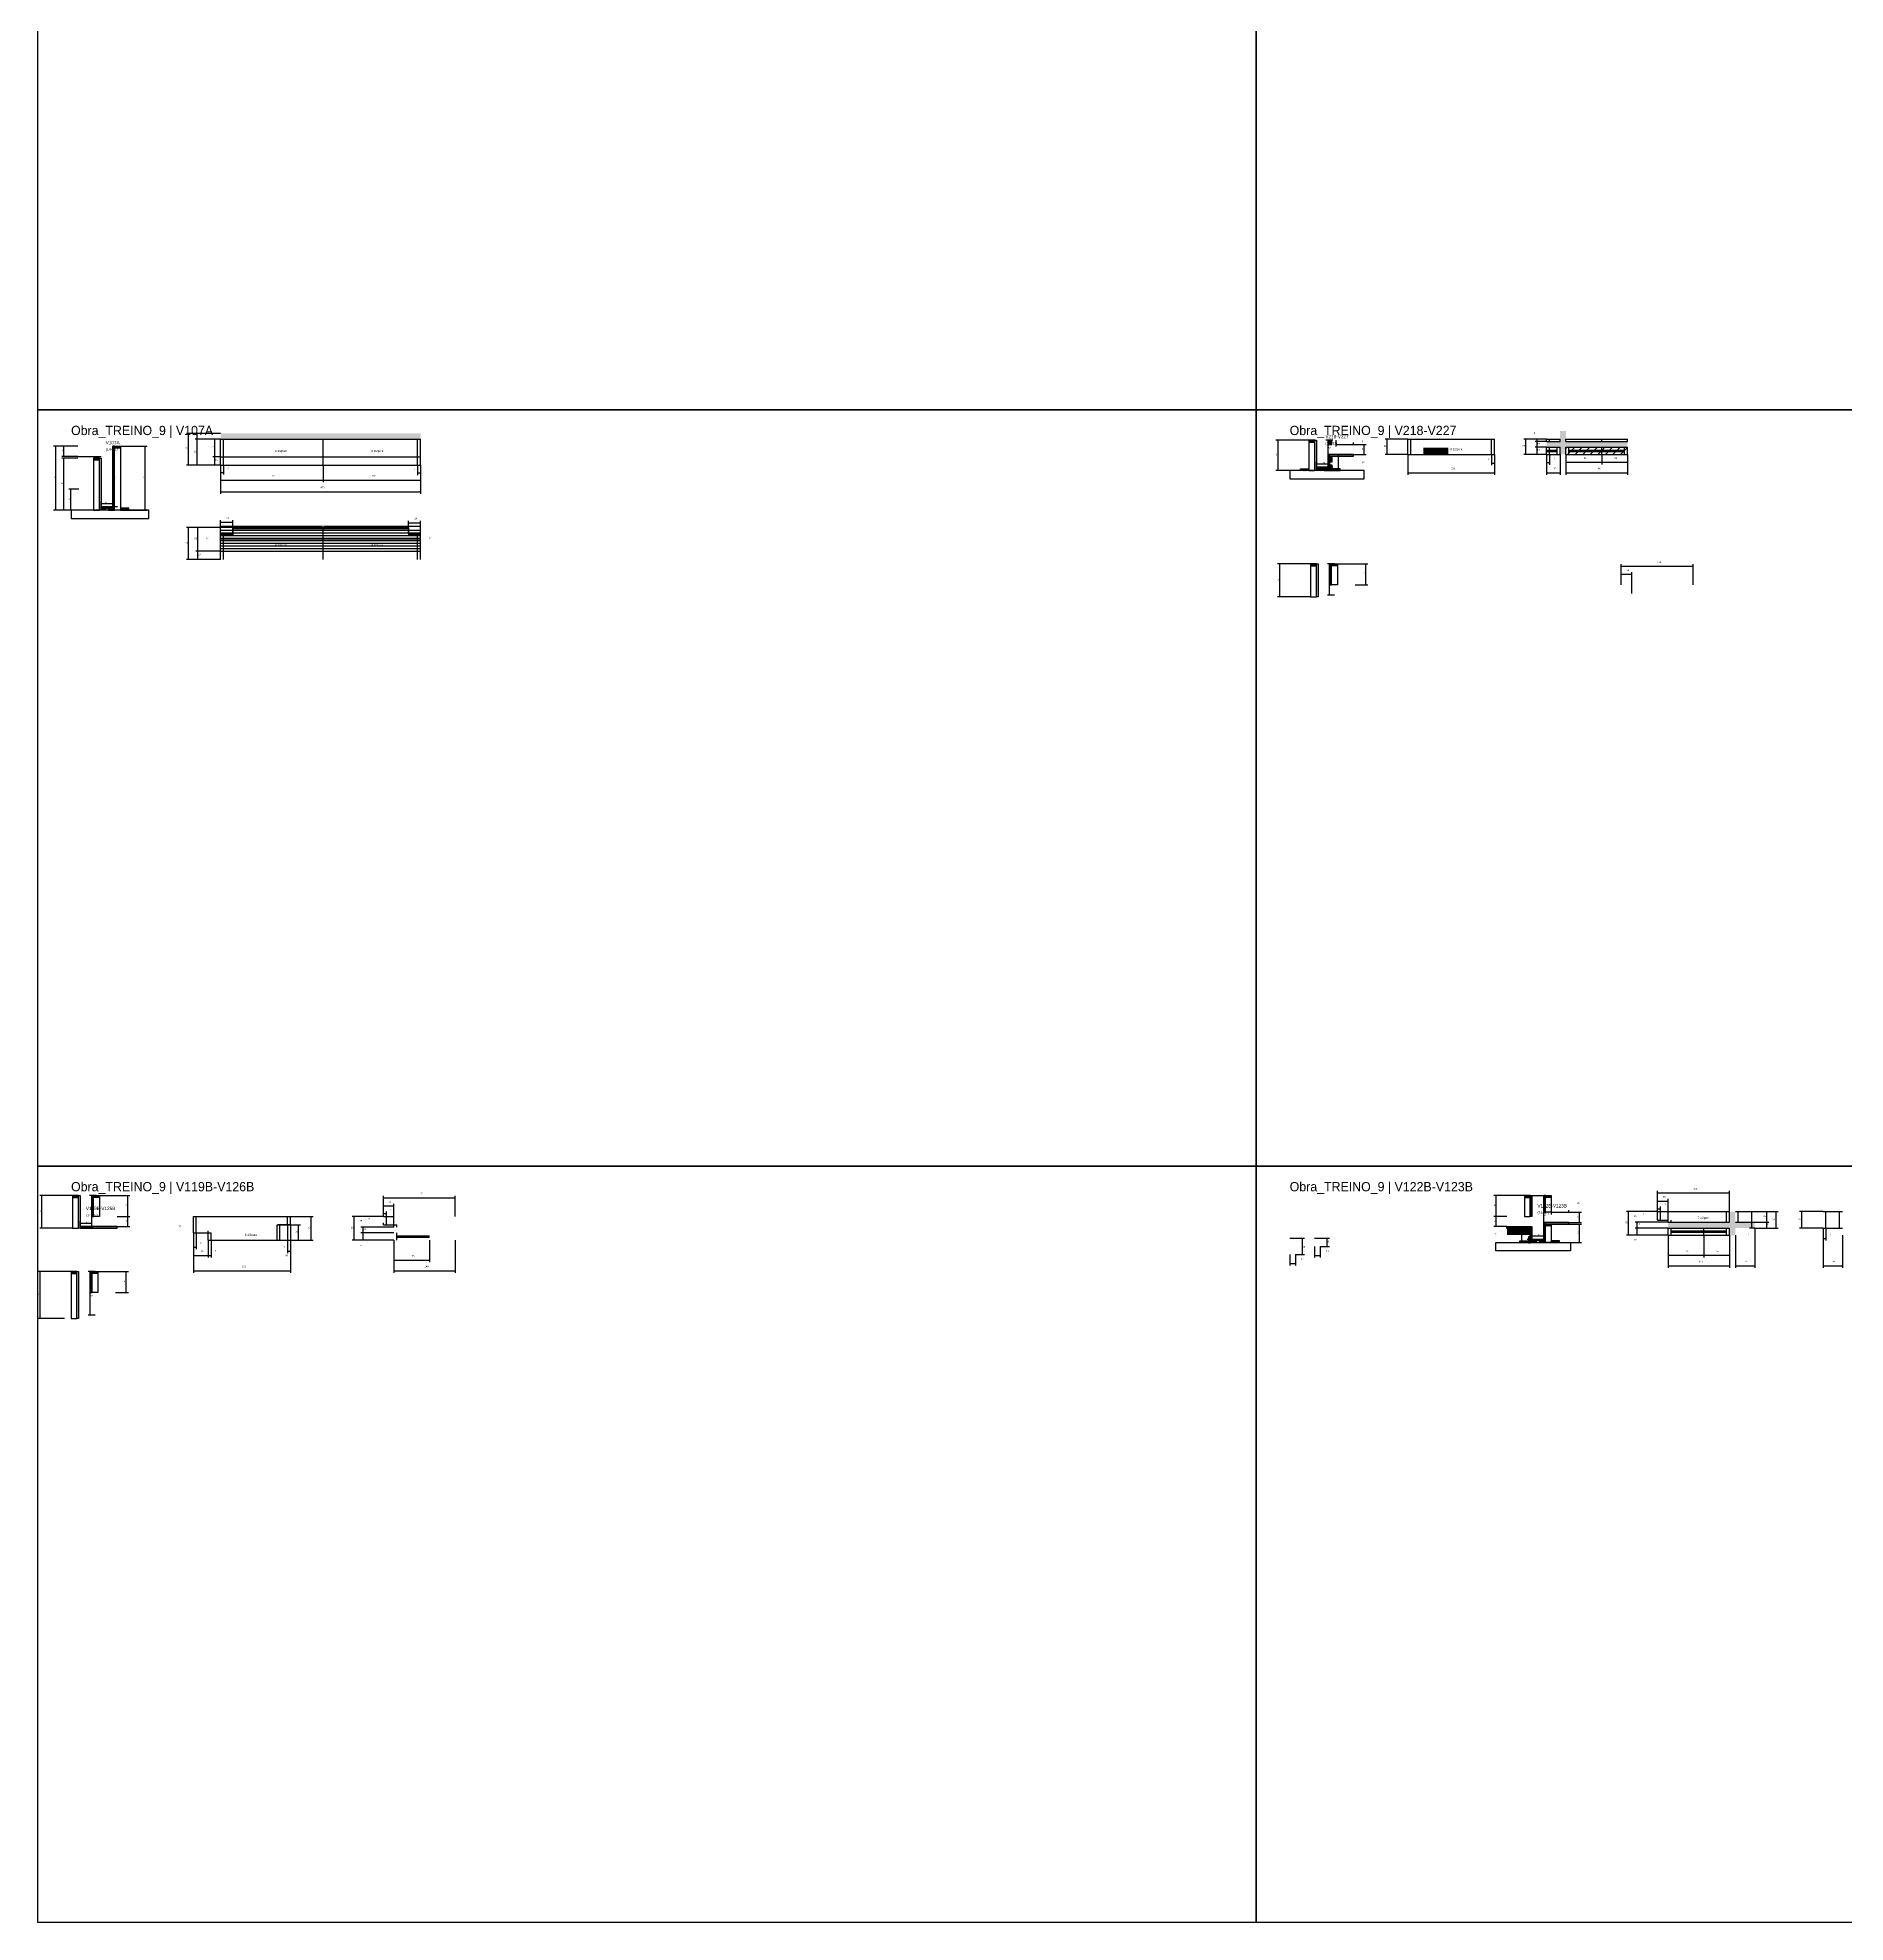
# Model space of a CAD drawing. Header units: metres. Extents: x -41 to 34800, y -36000 to 1848.
# Drawn here: x 8701 to 13002, y -36000 to -31514 of the extents above; entities that cross this region are included whole.
import ezdxf

# ---------------------------------------------------------------- set-up
doc = ezdxf.new("R2010")
doc.units = ezdxf.units.M
for name, color, linetype in [('CELL_BORDER', 8, 'Continuous'), ('COTA', 4, 'Continuous'), ('Cota Seção (2x)', 4, 'Continuous'), ('Hachura', 253, 'Continuous'), ('LABEL_ID', 3, 'Continuous'), ('Madeira', 126, 'Continuous'), ('NOMENCLATURA', 7, 'Continuous'), ('Painéis', 200, 'Continuous'), ('SARR_2.2x7', 40, 'Continuous'), ('Texto Seção', 7, 'Continuous')]:
    doc.layers.add(name, color=color, linetype=linetype)

msp = doc.modelspace()

# ---------------------------------------------------------------- hatches: boundary and pattern name
at = {"layer": 'COTA'}
h = msp.add_hatch(dxfattribs=at)
h.set_pattern_fill('AR-CONC', scale=0.03)
h.paths.add_polyline_path([(9135.7, -32456), (9135.7, -32470), (9611.7, -32470), (9611.7, -32456)])
h = msp.add_hatch(dxfattribs=at)
h.set_pattern_fill('AR-CONC', scale=0.03)
h.paths.add_polyline_path([(12483.5, -32489), (12483.5, -32475), (12337.5, -32475), (12337.5, -32470), (12337.5, -32450), (12323.5, -32450), (12323.5, -32470), (12323.5, -32475), (12291.5, -32475), (12291.5, -32489), (12323.5, -32489), (12323.5, -32506), (12337.5, -32506), (12337.5, -32489)])
h = msp.add_hatch(dxfattribs=at)
h.set_pattern_fill('AR-CONC', scale=0.03)
h.paths.add_polyline_path([(12580.6, -34333.5), (12580.6, -34347.5), (12726.6, -34347.5), (12726.6, -34364.5), (12740.6, -34364.5), (12740.6, -34347.5), (12786.6, -34347.5), (12786.6, -34333.5), (12740.6, -34333.5), (12740.6, -34308.5), (12726.6, -34308.5), (12726.6, -34333.5)])
at = {"layer": 'Hachura'}
h = msp.add_hatch(dxfattribs=at)
h.set_pattern_fill('ANSI31', scale=0.5)
h.paths.add_polyline_path([(11739.9, -32476.9), (11739.9, -32472.5), (11739.9, -32472.5), (11725.9, -32472.5), (11725.9, -32472.5), (11725.9, -32476.9), (11725.9, -32476.9), (11739.9, -32476.9)])
h = msp.add_hatch(color=8, dxfattribs=at)
h.dxf.hatch_style = 1
h.paths.add_polyline_path([(11743.9, -32472.5), (11739.9, -32472.5), (11739.9, -32472.5), (11739.9, -32544.5), (11739.9, -32544.5), (11743.9, -32544.5), (11743.9, -32544.5), (11743.9, -32472.5)])
h = msp.add_hatch(color=8, dxfattribs=at)
h.dxf.hatch_style = 1
h.paths.add_polyline_path([(11775.9, -32472.5), (11771.9, -32472.5), (11771.9, -32472.5), (11771.9, -32482.5), (11771.9, -32482.5), (11775.9, -32482.5), (11775.9, -32482.5), (11775.9, -32472.5)])
h = msp.add_hatch(dxfattribs=at)
h.set_pattern_fill('ANSI31', scale=0.5)
h.paths.add_polyline_path([(11775.9, -32482.5), (11780.3, -32482.5), (11780.3, -32482.5), (11780.3, -32472.5), (11780.3, -32472.5), (11775.9, -32472.5), (11775.9, -32472.5), (11775.9, -32482.5)])
h = msp.add_hatch(dxfattribs=at)
h.set_pattern_fill('ANSI31', scale=0.5)
h.paths.add_polyline_path([(8847.4, -32519.2), (8847.4, -32514.8), (8847.4, -32514.8), (8833.4, -32514.8), (8833.4, -32514.8), (8833.4, -32519.2), (8833.4, -32519.2), (8847.4, -32519.2)])
h = msp.add_hatch(color=8, dxfattribs=at)
h.dxf.hatch_style = 1
h.paths.add_polyline_path([(8847.4, -32514.8), (8851.4, -32514.8), (8851.4, -32514.8), (8851.4, -32638.8), (8851.4, -32638.8), (8847.4, -32638.8), (8847.4, -32638.8), (8847.4, -32514.8)])
h = msp.add_hatch(color=8, dxfattribs=at)
h.dxf.hatch_style = 1
h.paths.add_polyline_path([(8883.4, -32486.8), (8879.4, -32486.8), (8879.4, -32486.8), (8879.4, -32638.8), (8879.4, -32638.8), (8883.4, -32638.8), (8883.4, -32638.8), (8883.4, -32486.8)])
h = msp.add_hatch(dxfattribs=at)
h.set_pattern_fill('ANSI31', scale=0.5)
h.paths.add_polyline_path([(8883.4, -32491.2), (8883.4, -32486.8), (8883.4, -32486.8), (8897.4, -32486.8), (8897.4, -32486.8), (8897.4, -32491.2), (8897.4, -32491.2), (8883.4, -32491.2)])
h = msp.add_hatch(color=8, dxfattribs=at)
h.dxf.hatch_style = 1
h.paths.add_polyline_path([(11831.9, -32510.5), (11831.9, -32506.5), (11831.9, -32506.5), (11771.9, -32506.5), (11771.9, -32506.5), (11771.9, -32510.5), (11771.9, -32510.5), (11831.9, -32510.5)])
h = msp.add_hatch(color=8, dxfattribs=at)
h.dxf.hatch_style = 1
h.paths.add_polyline_path([(11775.9, -32510.5), (11771.9, -32510.5), (11771.9, -32536.5), (11771.9, -32544.5), (11775.9, -32544.5)])
h = msp.add_hatch(dxfattribs=at)
h.set_pattern_fill('ANSI31', scale=0.5)
h.paths.add_polyline_path([(11780.3, -32524.5), (11775.9, -32524.5), (11775.9, -32524.5), (11775.9, -32510.5), (11775.9, -32510.5), (11780.3, -32510.5), (11780.3, -32510.5), (11780.3, -32524.5)])
h = msp.add_hatch(dxfattribs=at)
h.set_pattern_fill('ANSI31', scale=4)
h.paths.add_polyline_path([(12422.5, -32506), (12422.5, -32489), (12337.5, -32489), (12337.5, -32506)])
h = msp.add_hatch(dxfattribs=at)
h.set_pattern_fill('ANSI31', scale=4)
h.paths.add_polyline_path([(12483.5, -32506), (12483.5, -32489), (12422.5, -32489), (12422.5, -32506)])
h = msp.add_hatch(dxfattribs=at)
h.set_pattern_fill('ANSI31', scale=0.5)
h.paths.add_polyline_path([(11705.9, -32544.5), (11705.9, -32540.1), (11705.9, -32540.1), (11725.9, -32540.1), (11725.9, -32540.1), (11725.9, -32544.5), (11725.9, -32544.5), (11705.9, -32544.5)])
h = msp.add_hatch(color=8, dxfattribs=at)
h.dxf.hatch_style = 1
h.paths.add_polyline_path([(11771.9, -32540.1), (11771.9, -32536.5), (11771.9, -32536.5), (11743.9, -32536.5), (11743.9, -32536.5), (11743.9, -32540.1), (11743.9, -32540.1), (11771.9, -32540.1)])
h = msp.add_hatch(dxfattribs=at)
h.set_pattern_fill('ANSI31', scale=0.5)
h.paths.add_polyline_path([(11743.9, -32544.5), (11743.9, -32540.1), (11743.9, -32540.1), (11753.9, -32540.1), (11753.9, -32540.1), (11753.9, -32544.5), (11753.9, -32544.5), (11743.9, -32544.5)])
h = msp.add_hatch(dxfattribs=at)
h.set_pattern_fill('ANSI31', scale=0.5)
h.paths.add_polyline_path([(11771.9, -32544.5), (11771.9, -32540.1), (11771.9, -32540.1), (11761.9, -32540.1), (11761.9, -32540.1), (11761.9, -32544.5), (11761.9, -32544.5), (11771.9, -32544.5)])
h = msp.add_hatch(dxfattribs=at)
h.set_pattern_fill('ANSI31', scale=0.5)
h.paths.add_polyline_path([(11780.3, -32544.8), (11775.9, -32544.8), (11775.9, -32544.8), (11775.9, -32530.8), (11775.9, -32530.8), (11780.3, -32530.8), (11780.3, -32530.8), (11780.3, -32544.8)])
h = msp.add_hatch(dxfattribs=at)
h.set_pattern_fill('ANSI31', scale=0.5)
h.paths.add_polyline_path([(11800.3, -32544.5), (11800.3, -32540.1), (11800.3, -32540.1), (11780.3, -32540.1), (11780.3, -32540.1), (11780.3, -32544.5), (11780.3, -32544.5), (11800.3, -32544.5)])
h = msp.add_hatch(color=8, dxfattribs=at)
h.dxf.hatch_style = 1
h.paths.add_polyline_path([(8879.4, -32634.4), (8879.4, -32630.8), (8879.4, -32630.8), (8851.4, -32630.8), (8851.4, -32630.8), (8851.4, -32634.4), (8851.4, -32634.4), (8879.4, -32634.4)])
h = msp.add_hatch(dxfattribs=at)
h.set_pattern_fill('ANSI31', scale=0.5)
h.paths.add_polyline_path([(8851.4, -32638.8), (8851.4, -32634.4), (8851.4, -32634.4), (8861.4, -32634.4), (8861.4, -32634.4), (8861.4, -32638.8), (8861.4, -32638.8), (8851.4, -32638.8)])
h = msp.add_hatch(dxfattribs=at)
h.set_pattern_fill('ANSI31', scale=0.5)
h.paths.add_polyline_path([(8879.4, -32638.8), (8879.4, -32634.4), (8879.4, -32634.4), (8869.4, -32634.4), (8869.4, -32634.4), (8869.4, -32638.8), (8869.4, -32638.8), (8879.4, -32638.8)])
h = msp.add_hatch(dxfattribs=at)
h.set_pattern_fill('ANSI31', scale=0.5)
h.paths.add_polyline_path([(8917.4, -32638.8), (8917.4, -32634.4), (8917.4, -32634.4), (8897.4, -32634.4), (8897.4, -32634.4), (8897.4, -32638.8), (8897.4, -32638.8), (8917.4, -32638.8)])
h = msp.add_hatch(dxfattribs=at)
h.set_pattern_fill('ANSI31', scale=0.5)
h.paths.add_polyline_path([(11743.6, -32771.1), (11743.6, -32766.7), (11743.6, -32766.7), (11729.6, -32766.7), (11729.6, -32766.7), (11729.6, -32771.1), (11729.6, -32771.1), (11743.6, -32771.1)])
h = msp.add_hatch(color=8, dxfattribs=at)
h.dxf.hatch_style = 1
h.paths.add_polyline_path([(11747.6, -32766.7), (11743.6, -32766.7), (11743.6, -32766.7), (11743.6, -32844.7), (11743.6, -32844.7), (11747.6, -32844.7), (11747.6, -32844.7), (11747.6, -32766.7)])
h = msp.add_hatch(color=8, dxfattribs=at)
h.dxf.hatch_style = 1
h.paths.add_polyline_path([(11779.6, -32766.7), (11775.6, -32766.7), (11775.6, -32816.7), (11779.6, -32816.7)])
h = msp.add_hatch(dxfattribs=at)
h.set_pattern_fill('ANSI31', scale=0.5)
h.paths.add_polyline_path([(11779.6, -32771.1), (11779.6, -32766.7), (11779.6, -32766.7), (11793.6, -32766.7), (11793.6, -32766.7), (11793.6, -32771.1), (11793.6, -32771.1), (11779.6, -32771.1)])
h = msp.add_hatch(dxfattribs=at)
h.set_pattern_fill('ANSI31', scale=0.5)
h.paths.add_polyline_path([(8797.7, -34274.4), (8797.7, -34270), (8797.7, -34270), (8783.7, -34270), (8783.7, -34270), (8783.7, -34274.4), (8783.7, -34274.4), (8797.7, -34274.4)])
h = msp.add_hatch(color=8, dxfattribs=at)
h.dxf.hatch_style = 1
h.paths.add_polyline_path([(8801.7, -34270), (8797.7, -34270), (8797.7, -34270), (8797.7, -34348), (8797.7, -34348), (8801.7, -34348), (8801.7, -34348), (8801.7, -34270)])
h = msp.add_hatch(color=8, dxfattribs=at)
h.dxf.hatch_style = 1
h.paths.add_polyline_path([(8833.7, -34270), (8829.7, -34270), (8829.7, -34320), (8833.7, -34320)])
h = msp.add_hatch(dxfattribs=at)
h.set_pattern_fill('ANSI31', scale=0.5)
h.paths.add_polyline_path([(8833.7, -34274.4), (8833.7, -34270), (8833.7, -34270), (8847.7, -34270), (8847.7, -34270), (8847.7, -34274.4), (8847.7, -34274.4), (8833.7, -34274.4)])
h = msp.add_hatch(dxfattribs=at)
h.set_pattern_fill('ANSI31', scale=0.5)
h.paths.add_polyline_path([(12252.4, -34274.4), (12252.4, -34270), (12252.4, -34270), (12238.4, -34270), (12238.4, -34270), (12238.4, -34274.4), (12238.4, -34274.4), (12252.4, -34274.4)])
h = msp.add_hatch(color=8, dxfattribs=at)
h.dxf.hatch_style = 1
h.paths.add_polyline_path([(12252.4, -34270), (12256.4, -34270), (12256.4, -34320), (12252.4, -34320)])
h = msp.add_hatch(color=8, dxfattribs=at)
h.dxf.hatch_style = 1
h.paths.add_polyline_path([(12288.4, -34270), (12284.4, -34270), (12284.4, -34270), (12284.4, -34310), (12284.4, -34310), (12288.4, -34310), (12288.4, -34310), (12288.4, -34270)])
h = msp.add_hatch(dxfattribs=at)
h.set_pattern_fill('ANSI31', scale=0.5)
h.paths.add_polyline_path([(12288.4, -34274.4), (12288.4, -34270), (12288.4, -34270), (12302.4, -34270), (12302.4, -34270), (12302.4, -34274.4), (12302.4, -34274.4), (12288.4, -34274.4)])
h = msp.add_hatch(color=8, dxfattribs=at)
h.dxf.hatch_style = 1
h.paths.add_polyline_path([(8829.7, -34348), (8829.7, -34344), (8829.7, -34344), (8801.7, -34344), (8801.7, -34344), (8801.7, -34348), (8801.7, -34348), (8829.7, -34348)])
h = msp.add_hatch(color=8, dxfattribs=at)
h.dxf.hatch_style = 1
h.paths.add_polyline_path([(8889.7, -34348), (8889.7, -34344), (8889.7, -34344), (8829.7, -34344), (8829.7, -34344), (8829.7, -34348), (8829.7, -34348), (8889.7, -34348)])
h = msp.add_hatch(color=8, dxfattribs=at)
h.dxf.hatch_style = 1
h.paths.add_polyline_path([(12196.4, -34348), (12196.4, -34344), (12196.4, -34344), (12256.4, -34344), (12256.4, -34344), (12256.4, -34348), (12256.4, -34348), (12196.4, -34348)])
h = msp.add_hatch(dxfattribs=at)
h.set_pattern_fill('ANSI31', scale=0.5)
h.paths.add_polyline_path([(12248, -34362), (12252.4, -34362), (12252.4, -34362), (12252.4, -34348), (12252.4, -34348), (12248, -34348), (12248, -34348), (12248, -34362)])
h = msp.add_hatch(color=8, dxfattribs=at)
h.dxf.hatch_style = 1
h.paths.add_polyline_path([(12252.4, -34348), (12256.4, -34348), (12256.4, -34374), (12256.4, -34382), (12252.4, -34382)])
h = msp.add_hatch(color=8, dxfattribs=at)
h.dxf.hatch_style = 1
h.paths.add_polyline_path([(12344.4, -34338), (12344.4, -34334), (12344.4, -34334), (12284.4, -34334), (12284.4, -34334), (12284.4, -34338), (12284.4, -34338), (12344.4, -34338)])
h = msp.add_hatch(color=8, dxfattribs=at)
h.dxf.hatch_style = 1
h.paths.add_polyline_path([(12288.4, -34338), (12284.4, -34338), (12284.4, -34338), (12284.4, -34374), (12284.4, -34374), (12284.4, -34382), (12284.4, -34382), (12288.4, -34382), (12288.4, -34382), (12288.4, -34338)])
h = msp.add_hatch(dxfattribs=at)
h.set_pattern_fill('ANSI31', scale=0.5)
h.paths.add_polyline_path([(12288.4, -34342.4), (12288.4, -34338), (12288.4, -34338), (12302.4, -34338), (12302.4, -34338), (12302.4, -34342.4), (12302.4, -34342.4), (12288.4, -34342.4)])
h = msp.add_hatch(dxfattribs=at)
h.set_pattern_fill('ANSI31', scale=0.5)
h.paths.add_polyline_path([(12228, -34382), (12228, -34377.6), (12228, -34377.6), (12248, -34377.6), (12248, -34377.6), (12248, -34382), (12248, -34382), (12228, -34382)])
h = msp.add_hatch(dxfattribs=at)
h.set_pattern_fill('ANSI31', scale=0.5)
h.paths.add_polyline_path([(12248, -34382.3), (12252.4, -34382.3), (12252.4, -34382.3), (12252.4, -34368.3), (12252.4, -34368.3), (12248, -34368.3), (12248, -34368.3), (12248, -34382.3)])
h = msp.add_hatch(color=8, dxfattribs=at)
h.dxf.hatch_style = 1
h.paths.add_polyline_path([(12256.4, -34377.6), (12256.4, -34374), (12256.4, -34374), (12284.4, -34374), (12284.4, -34374), (12284.4, -34377.6), (12284.4, -34377.6), (12256.4, -34377.6)])
h = msp.add_hatch(dxfattribs=at)
h.set_pattern_fill('ANSI31', scale=0.5)
h.paths.add_polyline_path([(12256.4, -34382), (12256.4, -34377.6), (12256.4, -34377.6), (12266.4, -34377.6), (12266.4, -34377.6), (12266.4, -34382), (12266.4, -34382), (12256.4, -34382)])
h = msp.add_hatch(dxfattribs=at)
h.set_pattern_fill('ANSI31', scale=0.5)
h.paths.add_polyline_path([(12284.4, -34382), (12284.4, -34377.6), (12284.4, -34377.6), (12274.4, -34377.6), (12274.4, -34377.6), (12274.4, -34382), (12274.4, -34382), (12284.4, -34382)])
h = msp.add_hatch(dxfattribs=at)
h.set_pattern_fill('ANSI31', scale=0.5)
h.paths.add_polyline_path([(12322.4, -34382), (12322.4, -34377.6), (12322.4, -34377.6), (12302.4, -34377.6), (12302.4, -34377.6), (12302.4, -34382), (12302.4, -34382), (12322.4, -34382)])
h = msp.add_hatch(dxfattribs=at)
h.set_pattern_fill('ANSI31', scale=0.5)
h.paths.add_polyline_path([(8794, -34455.3), (8794, -34450.9), (8794, -34450.9), (8780, -34450.9), (8780, -34450.9), (8780, -34455.3), (8780, -34455.3), (8794, -34455.3)])
h = msp.add_hatch(color=8, dxfattribs=at)
h.dxf.hatch_style = 1
h.paths.add_polyline_path([(8798, -34450.9), (8794, -34450.9), (8794, -34450.9), (8794, -34562.9), (8794, -34562.9), (8798, -34562.9), (8798, -34562.9), (8798, -34450.9)])
h = msp.add_hatch(color=8, dxfattribs=at)
h.dxf.hatch_style = 1
h.paths.add_polyline_path([(8830, -34450.9), (8826, -34450.9), (8826, -34500.9), (8830, -34500.9)])
h = msp.add_hatch(dxfattribs=at)
h.set_pattern_fill('ANSI31', scale=0.5)
h.paths.add_polyline_path([(8830, -34455.3), (8830, -34450.9), (8830, -34450.9), (8844, -34450.9), (8844, -34450.9), (8844, -34455.3), (8844, -34455.3), (8830, -34455.3)])

# ---------------------------------------------------------------- linework, layer by layer
at = {"layer": 'CELL_BORDER'}
for points in [[(8700, -32400), (11600, -32400), (11600, -30600), (8700, -30600)], [(11600, -32400), (14500, -32400), (14500, -30600), (11600, -30600)], [(8700, -34200), (11600, -34200), (11600, -32400), (8700, -32400)], [(11600, -34200), (14500, -34200), (14500, -32400), (11600, -32400)], [(8700, -36000), (11600, -36000), (11600, -34200), (8700, -34200)], [(11600, -36000), (14500, -36000), (14500, -34200), (11600, -34200)]]:
    msp.add_lwpolyline(points, close=True, dxfattribs=at)
at = {"layer": 'COTA'}
for p, q in [((9135.7, -32456), (9054.4, -32456)), ((9059.4, -32532), (9059.4, -32456)), ((9135.7, -32456), (9075, -32456)), ((9135.7, -32470), (9075, -32470)), ((9135.7, -32470), (9075, -32470)), ((9080, -32470), (9080, -32456)), ((9080, -32532), (9080, -32470)), ((9135.7, -32470), (9117.2, -32470)), ((9122.2, -32512), (9122.2, -32470)), ((11725.9, -32472.5), (11647.4, -32472.5)), ((11652.4, -32544.5), (11652.4, -32472.5)), ((11789.9, -32472.5), (11789.9, -32487.5)), ((11961.3, -32470), (11907.1, -32470)), ((11912.1, -32506), (11912.1, -32470)), ((12291.5, -32470), (12237.3, -32470)), ((12242.3, -32506), (12242.3, -32470)), ((12291.5, -32470), (12264.1, -32470)), ((12291.5, -32475), (12264.1, -32475)), ((12291.5, -32475), (12264.1, -32475)), ((12269.1, -32475), (12269.1, -32470)), ((12269.1, -32489), (12269.1, -32475)), ((8795.8, -32486.8), (8738.5, -32486.8)), ((8743.5, -32638.8), (8743.5, -32486.8)), ((8795.8, -32486.8), (8757.8, -32486.8)), ((8795.8, -32510.8), (8757.8, -32510.8)), ((8795.8, -32514.8), (8757.8, -32514.8)), ((8762.8, -32510.8), (8762.8, -32486.8)), ((8762.8, -32638.8), (8762.8, -32514.8)), ((8897.4, -32486.8), (8961.3, -32486.8)), ((8956.3, -32638.8), (8956.3, -32486.8)), ((9135.7, -32512), (9117.2, -32512)), ((9135.7, -32512), (9117.2, -32512)), ((9122.2, -32532), (9122.2, -32512)), ((11789.9, -32482.5), (11831.9, -32482.5)), ((11795.9, -32544.5), (11795.9, -32505.5)), ((11795.9, -32510.5), (11831.9, -32510.5)), ((11831.9, -32482.5), (11831.9, -32477.5)), ((11831.9, -32482.5), (11862.3, -32482.5)), ((11831.9, -32510.5), (11831.9, -32505.5)), ((11831.9, -32506.5), (11862.3, -32506.5)), ((11857.3, -32506.5), (11857.3, -32482.5)), ((11961.3, -32506), (11907.1, -32506)), ((11961.3, -32506), (11961.3, -32554.6)), ((12160.3, -32506), (12160.3, -32532)), ((12167.3, -32506), (12167.3, -32554.6)), ((12167.3, -32506), (12167.3, -32532)), ((12291.5, -32506), (12237.3, -32506)), ((12291.5, -32489), (12264.1, -32489)), ((12291.5, -32489), (12264.1, -32489)), ((12291.5, -32506), (12264.1, -32506)), ((12269.1, -32506), (12269.1, -32489)), ((12291.5, -32506), (12291.5, -32554.9)), ((12291.5, -32506), (12291.5, -32530.5)), ((12298.5, -32506), (12298.5, -32530.5)), ((12323.5, -32506), (12323.5, -32554.9)), ((12337.5, -32506), (12337.5, -32554.9)), ((12337.5, -32506), (12337.5, -32529.7)), ((12422.5, -32506), (12422.5, -32529.7)), ((12422.5, -32506), (12422.5, -32529.7)), ((12483.5, -32506), (12483.5, -32554.9)), ((12483.5, -32506), (12483.5, -32529.7)), ((9135.7, -32532), (9054.4, -32532)), ((9135.7, -32532), (9075, -32532)), ((9135.7, -32532), (9117.2, -32532)), ((9135.7, -32532), (9135.7, -32572.2)), ((9135.7, -32532), (9135.7, -32599.9)), ((9135.7, -32532), (9135.7, -32554.2)), ((9135.7, -32549.2), (9142.7, -32549.2)), ((9142.7, -32532), (9142.7, -32554.2)), ((9379.7, -32532), (9379.7, -32572.2)), ((9379.7, -32532), (9379.7, -32572.2)), ((9604.7, -32532), (9604.7, -32555.1)), ((9604.7, -32550.1), (9611.7, -32550.1)), ((9611.7, -32532), (9611.7, -32599.9)), ((9611.7, -32532), (9611.7, -32572.2)), ((9611.7, -32532), (9611.7, -32555.1)), ((11710.3, -32544.5), (11647.4, -32544.5)), ((11961.3, -32549.6), (12167.3, -32549.6)), ((12160.3, -32527), (12167.3, -32527)), ((12291.5, -32525.5), (12298.5, -32525.5)), ((12291.5, -32549.9), (12323.5, -32549.9)), ((12337.5, -32524.7), (12422.5, -32524.7)), ((12337.5, -32549.9), (12483.5, -32549.9)), ((12422.5, -32524.7), (12483.5, -32524.7)), ((8798.1, -32588.8), (8774.6, -32588.8)), ((8779.6, -32638.8), (8779.6, -32588.8)), ((9135.7, -32567.2), (9379.7, -32567.2)), ((9135.7, -32594.9), (9611.7, -32594.9)), ((9379.7, -32567.2), (9611.7, -32567.2)), ((8817.8, -32638.8), (8738.5, -32638.8)), ((8817.8, -32638.8), (8757.8, -32638.8)), ((8798.1, -32638.8), (8774.6, -32638.8)), ((8913, -32638.8), (8961.3, -32638.8)), ((9164.7, -32680.2), (9054.4, -32680.2)), ((9059.4, -32756.2), (9059.4, -32680.2)), ((9164.7, -32680.2), (9076.8, -32680.2)), ((9081.8, -32736.2), (9081.8, -32680.2)), ((9135.7, -32694.2), (9135.7, -32662.5)), ((9135.7, -32667.5), (9164.7, -32667.5)), ((9135.7, -32694.2), (9135.7, -32689.2)), ((9135.7, -32694.2), (9164.7, -32694.2)), ((9164.7, -32680.2), (9164.7, -32662.5)), ((9164.7, -32680.2), (9164.7, -32699.2)), ((9582.7, -32680.2), (9582.7, -32664)), ((9582.7, -32669), (9611.7, -32669)), ((9582.7, -32680.2), (9582.7, -32699.2)), ((9582.7, -32694.2), (9611.7, -32694.2)), ((9611.7, -32694.2), (9611.7, -32664)), ((9611.7, -32694.2), (9611.7, -32689.2)), ((9135.7, -32736.2), (9076.8, -32736.2)), ((9135.7, -32736.2), (9076.8, -32736.2)), ((9081.8, -32756.2), (9081.8, -32736.2)), ((9135.7, -32756.2), (9054.4, -32756.2)), ((9135.7, -32756.2), (9076.8, -32756.2)), ((11729.6, -32766.7), (11651.2, -32766.7)), ((11656.2, -32844.7), (11656.2, -32766.7)), ((11793.6, -32766.7), (11866, -32766.7)), ((11861, -32816.7), (11861, -32766.7)), ((12469.2, -32816.8), (12469.2, -32767.2)), ((12469.2, -32772.2), (12640.2, -32772.2)), ((12469.2, -32816.8), (12469.2, -32786.5)), ((12494.2, -32836.8), (12494.2, -32786.5)), ((12640.2, -32816.8), (12640.2, -32767.2)), ((11835.6, -32816.7), (11866, -32816.7)), ((12469.2, -32791.5), (12494.2, -32791.5)), ((11729.6, -32844.7), (11651.2, -32844.7)), ((8783.7, -34270), (8705.3, -34270)), ((8710.3, -34348), (8710.3, -34270)), ((8847.7, -34270), (8920.1, -34270)), ((8915.1, -34320), (8915.1, -34270)), ((9523.3, -34320.1), (9523.3, -34270.5)), ((9694.3, -34320.1), (9694.3, -34270.5)), ((12238.4, -34270), (12166, -34270)), ((12171, -34320), (12171, -34270)), ((12302.4, -34270), (12302.4, -34315)), ((12555.6, -34308.5), (12555.6, -34259)), ((12555.6, -34264), (12726.6, -34264)), ((12726.6, -34308.5), (12726.6, -34259)), ((9523.3, -34275.5), (9694.3, -34275.5)), ((9523.3, -34320.1), (9523.3, -34289.8)), ((9523.3, -34294.8), (9548.3, -34294.8)), ((9523.3, -34320.1), (9523.3, -34308.1)), ((9523.3, -34313.1), (9530.3, -34313.1)), ((9523.3, -34320.1), (9523.3, -34315.1)), ((9530.3, -34320.1), (9530.3, -34308.1)), ((9548.3, -34340.1), (9548.3, -34289.8)), ((9548.3, -34345.1), (9548.3, -34315.1)), ((12302.4, -34310), (12344.4, -34310)), ((12344.4, -34310), (12344.4, -34305)), ((12344.4, -34310), (12374.8, -34310)), ((12369.8, -34334), (12369.8, -34310)), ((12555.6, -34308.5), (12481.2, -34308.5)), ((12486.2, -34364.5), (12486.2, -34308.5)), ((12555.6, -34308.5), (12555.6, -34278.3)), ((12555.6, -34283.3), (12580.6, -34283.3)), ((12555.6, -34308.5), (12555.6, -34296.5)), ((12555.6, -34301.5), (12562.6, -34301.5)), ((12555.6, -34308.5), (12555.6, -34303.5)), ((12555.6, -34308.5), (12580.6, -34308.5)), ((12562.6, -34308.5), (12562.6, -34296.5)), ((12580.6, -34328.5), (12580.6, -34278.3)), ((12580.6, -34333.5), (12580.6, -34303.5)), ((12786.6, -34308.5), (12820.4, -34308.5)), ((12786.6, -34308.5), (12842.4, -34308.5)), ((12815.4, -34333.5), (12815.4, -34308.5)), ((12837.4, -34347.5), (12837.4, -34308.5)), ((12949.2, -34308.5), (12893.5, -34308.5)), ((12898.5, -34347.5), (12898.5, -34308.5)), ((8783.7, -34348), (8705.3, -34348)), ((8889.7, -34320), (8920.1, -34320)), ((8889.7, -34320), (8920.1, -34320)), ((8889.7, -34344), (8920.1, -34344)), ((8915.1, -34344), (8915.1, -34320)), ((9071.1, -34359.1), (9071.1, -34354.1)), ((9071.1, -34359.1), (9071.1, -34454)), ((9071.1, -34359.1), (9106.1, -34359.1)), ((9071.1, -34359.1), (9071.1, -34398.1)), ((9071.1, -34359.1), (9071.1, -34417.8)), ((9078.1, -34359.1), (9078.1, -34398.1)), ((9106.1, -34376.1), (9106.1, -34354.1)), ((9302.1, -34340.1), (9272.1, -34340.1)), ((9277.1, -34376.1), (9277.1, -34340.1)), ((9295.1, -34340.1), (9295.1, -34407.4)), ((9302.1, -34320.1), (9356.3, -34320.1)), ((9302.1, -34340.1), (9302.1, -34454)), ((9302.1, -34340.1), (9302.1, -34407.4)), ((9302.1, -34340.1), (9326.1, -34340.1)), ((9321.1, -34376.1), (9321.1, -34340.1)), ((9351.3, -34376.1), (9351.3, -34320.1)), ((9523.3, -34320.1), (9448.8, -34320.1)), ((9453.8, -34376.1), (9453.8, -34320.1)), ((9548.3, -34345.1), (9469.8, -34345.1)), ((9548.3, -34359.1), (9469.8, -34359.1)), ((9548.3, -34359.1), (9469.8, -34359.1)), ((9474.8, -34359.1), (9474.8, -34345.1)), ((9474.8, -34376.1), (9474.8, -34359.1)), ((9523.3, -34320.1), (9548.3, -34320.1)), ((9523.3, -34340.1), (9523.3, -34335.1)), ((9523.3, -34340.1), (9548.3, -34340.1)), ((9548.3, -34345.1), (9548.3, -34335.1)), ((12196.4, -34320), (12166, -34320)), ((12196.4, -34320), (12166, -34320)), ((12196.4, -34344), (12166, -34344)), ((12171, -34344), (12171, -34320)), ((12196.4, -34348), (12196.4, -34343)), ((12196.4, -34348), (12232.4, -34348)), ((12232.4, -34382), (12232.4, -34343)), ((12344.4, -34334), (12374.8, -34334)), ((12344.4, -34338), (12374.8, -34338)), ((12369.8, -34382), (12369.8, -34338)), ((12580.6, -34333.5), (12502.1, -34333.5)), ((12580.6, -34347.5), (12502.1, -34347.5)), ((12580.6, -34347.5), (12502.1, -34347.5)), ((12507.1, -34347.5), (12507.1, -34333.5)), ((12507.1, -34364.5), (12507.1, -34347.5)), ((12555.6, -34328.5), (12555.6, -34323.5)), ((12555.6, -34328.5), (12580.6, -34328.5)), ((12580.6, -34333.5), (12580.6, -34323.5)), ((12786.6, -34347.5), (12774.6, -34347.5)), ((12779.6, -34347.5), (12779.6, -34333.5)), ((12779.6, -34333.5), (12784.6, -34333.5)), ((12786.6, -34333.5), (12820.4, -34333.5)), ((12786.6, -34333.5), (12820.4, -34333.5)), ((12786.6, -34347.5), (12820.4, -34347.5)), ((12786.6, -34347.5), (12842.4, -34347.5)), ((12786.6, -34347.5), (12786.6, -34442.5)), ((12815.4, -34347.5), (12815.4, -34333.5)), ((12949.2, -34347.5), (12893.5, -34347.5)), ((12949.2, -34347.5), (12949.2, -34442.5)), ((12949.2, -34347.5), (12949.2, -34377.5)), ((12956.2, -34347.5), (12956.2, -34377.5)), ((9071.1, -34393.1), (9078.1, -34393.1)), ((9106.1, -34376.1), (9106.1, -34417.8)), ((9106.1, -34376.1), (9106.1, -34417.8)), ((9113.1, -34376.1), (9113.1, -34417.8)), ((9277.1, -34376.1), (9356.3, -34376.1)), ((9277.1, -34376.1), (9326.1, -34376.1)), ((9277.1, -34376.1), (9282.1, -34376.1)), ((9295.1, -34402.4), (9302.1, -34402.4)), ((9548.3, -34376.1), (9448.8, -34376.1)), ((9548.3, -34376.1), (9469.8, -34376.1)), ((9548.3, -34376.1), (9548.3, -34428.9)), ((9548.3, -34376.1), (9548.3, -34454)), ((9633.3, -34376.1), (9633.3, -34428.9)), ((9694.3, -34376.1), (9694.3, -34454)), ((11694, -34371.5), (11715.6, -34371.5)), ((11710.6, -34410.5), (11710.6, -34371.5)), ((11738.9, -34391.5), (11738.9, -34417.8)), ((11752.9, -34371.5), (11774.4, -34371.5)), ((11752.9, -34391.5), (11774.4, -34391.5)), ((11752.9, -34391.5), (11752.9, -34417.8)), ((11769.4, -34391.5), (11769.4, -34371.5)), ((12311.9, -34382), (12374.8, -34382)), ((12580.6, -34364.5), (12481.2, -34364.5)), ((12580.6, -34364.5), (12502.1, -34364.5)), ((12580.6, -34364.5), (12580.6, -34417.3)), ((12580.6, -34364.5), (12580.6, -34442.5)), ((12665.6, -34364.5), (12665.6, -34417.3)), ((12665.6, -34364.5), (12665.6, -34417.3)), ((12726.6, -34364.5), (12726.6, -34417.3)), ((12726.6, -34364.5), (12726.6, -34442.5)), ((12740.6, -34364.5), (12740.6, -34442.5)), ((12949.2, -34372.5), (12956.2, -34372.5)), ((12995.2, -34364.5), (12995.2, -34442.5)), ((8780, -34450.9), (8701.5, -34450.9)), ((8706.5, -34562.9), (8706.5, -34450.9)), ((8844, -34450.9), (8916.4, -34450.9)), ((8911.4, -34500.9), (8911.4, -34450.9)), ((9071.1, -34412.8), (9106.1, -34412.8)), ((9071.1, -34449), (9302.1, -34449)), ((9106.1, -34412.8), (9113.1, -34412.8)), ((9548.3, -34423.9), (9633.3, -34423.9)), ((9548.3, -34449), (9694.3, -34449)), ((11680, -34410.5), (11680, -34436.8)), ((11680, -34431.8), (11694, -34431.8)), ((11694, -34410.5), (11715.6, -34410.5)), ((11694, -34410.5), (11694, -34436.8)), ((11738.9, -34412.8), (11752.9, -34412.8)), ((12580.6, -34412.3), (12665.6, -34412.3)), ((12580.6, -34437.5), (12726.6, -34437.5)), ((12665.6, -34412.3), (12726.6, -34412.3)), ((12740.6, -34437.5), (12786.6, -34437.5)), ((12949.2, -34437.5), (12995.2, -34437.5)), ((8886, -34500.9), (8916.4, -34500.9)), ((8764.4, -34562.9), (8701.5, -34562.9))]:
    msp.add_line(p, q, dxfattribs=at)
at = {"layer": 'Cota Seção (2x)'}
for p, q in [((11782.9, -32472.5), (11766.4, -32472.5)), ((11771.4, -32536.5), (11771.4, -32472.5)), ((8879.4, -32630.8), (8879.4, -32486.8)), ((8879.4, -32486.8), (8884.4, -32486.8)), ((11743.9, -32544.5), (11743.9, -32523.5)), ((11743.9, -32528.5), (11771.9, -32528.5)), ((11782.9, -32536.5), (11766.4, -32536.5)), ((11771.9, -32544.5), (11771.9, -32523.5)), ((8851.4, -32638.8), (8851.4, -32617.8)), ((8851.4, -32622.8), (8879.4, -32622.8)), ((8890.4, -32630.8), (8874.4, -32630.8)), ((8879.4, -32638.8), (8879.4, -32617.8)), ((11786.6, -32766.7), (11770.1, -32766.7)), ((11775.1, -32840.7), (11775.1, -32766.7)), ((11786.6, -32840.7), (11770.1, -32840.7)), ((8840.7, -34270), (8824.2, -34270)), ((8829.2, -34344), (8829.2, -34270)), ((12245.4, -34270), (12289.4, -34270)), ((12284.4, -34374), (12284.4, -34270)), ((8801.7, -34344), (8801.7, -34331)), ((8801.7, -34336), (8829.7, -34336)), ((8840.7, -34344), (8824.2, -34344)), ((8829.7, -34344), (8829.7, -34331)), ((12256.4, -34382), (12256.4, -34361)), ((12284.4, -34382), (12284.4, -34361)), ((12245.4, -34374), (12289.4, -34374)), ((12256.4, -34366), (12284.4, -34366)), ((8837, -34450.9), (8820.5, -34450.9)), ((8825.5, -34554.9), (8825.5, -34450.9)), ((8837, -34554.9), (8820.5, -34554.9))]:
    msp.add_line(p, q, dxfattribs=at)
at = {"layer": 'Madeira'}
for points in [[(11739.9, -32476.9), (11739.9, -32472.5), (11725.9, -32472.5), (11725.9, -32476.9)], [(11739.9, -32472.5), (11725.9, -32472.5), (11725.9, -32544.5), (11739.9, -32544.5)], [(11775.9, -32482.5), (11780.3, -32482.5), (11780.3, -32472.5), (11775.9, -32472.5)], [(8847.4, -32519.2), (8847.4, -32514.8), (8833.4, -32514.8), (8833.4, -32519.2)], [(8847.4, -32514.8), (8833.4, -32514.8), (8833.4, -32638.8), (8847.4, -32638.8)], [(8883.4, -32491.2), (8883.4, -32486.8), (8897.4, -32486.8), (8897.4, -32491.2)], [(8883.4, -32486.8), (8897.4, -32486.8), (8897.4, -32638.8), (8883.4, -32638.8)], [(11780.3, -32524.5), (11775.9, -32524.5), (11775.9, -32510.5), (11780.3, -32510.5)], [(11680, -32564.5), (11857.6, -32564.5), (11857.6, -32544.5), (11680, -32544.5)], [(11705.9, -32544.5), (11705.9, -32540.1), (11725.9, -32540.1), (11725.9, -32544.5)], [(11743.9, -32544.5), (11743.9, -32540.1), (11753.9, -32540.1), (11753.9, -32544.5)], [(11771.9, -32544.5), (11771.9, -32540.1), (11761.9, -32540.1), (11761.9, -32544.5)], [(11780.3, -32544.8), (11775.9, -32544.8), (11775.9, -32530.8), (11780.3, -32530.8)], [(11800.3, -32544.5), (11800.3, -32540.1), (11780.3, -32540.1), (11780.3, -32544.5)], [(8780, -32658.8), (8965.2, -32658.8), (8965.2, -32638.8), (8780, -32638.8)], [(8851.4, -32638.8), (8851.4, -32634.4), (8861.4, -32634.4), (8861.4, -32638.8)], [(8879.4, -32638.8), (8879.4, -32634.4), (8869.4, -32634.4), (8869.4, -32638.8)], [(8917.4, -32638.8), (8917.4, -32634.4), (8897.4, -32634.4), (8897.4, -32638.8)], [(11743.6, -32771.1), (11743.6, -32766.7), (11729.6, -32766.7), (11729.6, -32771.1)], [(11743.6, -32766.7), (11729.6, -32766.7), (11729.6, -32844.7), (11743.6, -32844.7)], [(11779.6, -32771.1), (11779.6, -32766.7), (11793.6, -32766.7), (11793.6, -32771.1)], [(11779.6, -32766.7), (11793.6, -32766.7), (11793.6, -32816.7), (11779.6, -32816.7)], [(8797.7, -34274.4), (8797.7, -34270), (8783.7, -34270), (8783.7, -34274.4)], [(8797.7, -34270), (8783.7, -34270), (8783.7, -34348), (8797.7, -34348)], [(8833.7, -34274.4), (8833.7, -34270), (8847.7, -34270), (8847.7, -34274.4)], [(8833.7, -34270), (8847.7, -34270), (8847.7, -34320), (8833.7, -34320)], [(12252.4, -34274.4), (12252.4, -34270), (12238.4, -34270), (12238.4, -34274.4)], [(12252.4, -34270), (12238.4, -34270), (12238.4, -34320), (12252.4, -34320)], [(12288.4, -34274.4), (12288.4, -34270), (12302.4, -34270), (12302.4, -34274.4)], [(12288.4, -34270), (12302.4, -34270), (12302.4, -34310), (12288.4, -34310)], [(12248, -34362), (12252.4, -34362), (12252.4, -34348), (12248, -34348)], [(12288.4, -34342.4), (12288.4, -34338), (12302.4, -34338), (12302.4, -34342.4)], [(12288.4, -34338), (12302.4, -34338), (12302.4, -34382), (12288.4, -34382)], [(12348.3, -34402), (12170.7, -34402), (12170.7, -34382), (12348.3, -34382)], [(12228, -34382), (12228, -34377.6), (12248, -34377.6), (12248, -34382)], [(12248, -34382.3), (12252.4, -34382.3), (12252.4, -34368.3), (12248, -34368.3)], [(12256.4, -34382), (12256.4, -34377.6), (12266.4, -34377.6), (12266.4, -34382)], [(12284.4, -34382), (12284.4, -34377.6), (12274.4, -34377.6), (12274.4, -34382)], [(12322.4, -34382), (12322.4, -34377.6), (12302.4, -34377.6), (12302.4, -34382)], [(8794, -34455.3), (8794, -34450.9), (8780, -34450.9), (8780, -34455.3)], [(8794, -34450.9), (8780, -34450.9), (8780, -34562.9), (8794, -34562.9)], [(8830, -34455.3), (8830, -34450.9), (8844, -34450.9), (8844, -34455.3)], [(8830, -34450.9), (8844, -34450.9), (8844, -34500.9), (8830, -34500.9)]]:
    msp.add_lwpolyline(points, close=True, dxfattribs=at)
at = {"layer": 'Painéis'}
for p, q in [((9135.7, -32470), (9611.7, -32470)), ((9135.7, -32532), (9135.7, -32470)), ((9379.7, -32532), (9379.7, -32470)), ((9611.7, -32532), (9611.7, -32470)), ((11961.3, -32470), (12167.3, -32470)), ((11961.3, -32506), (11961.3, -32470)), ((12167.3, -32506), (12167.3, -32470)), ((12291.5, -32470), (12323.5, -32470)), ((12291.5, -32475), (12291.5, -32470)), ((12291.5, -32475), (12323.5, -32475)), ((12323.5, -32475), (12323.5, -32470)), ((12337.5, -32470), (12483.5, -32470)), ((12337.5, -32475), (12337.5, -32470)), ((12337.5, -32475), (12483.5, -32475)), ((12422.5, -32475), (12422.5, -32470)), ((12483.5, -32475), (12483.5, -32470)), ((8795.8, -32510.8), (8851.4, -32510.8)), ((9135.7, -32512), (9611.7, -32512)), ((11771.9, -32506.5), (11831.9, -32506.5)), ((11961.3, -32506), (12167.3, -32506)), ((12291.5, -32489), (12323.5, -32489)), ((12291.5, -32506), (12291.5, -32489)), ((12291.5, -32506), (12323.5, -32506)), ((12323.5, -32506), (12323.5, -32489)), ((12337.5, -32489), (12483.5, -32489)), ((12337.5, -32506), (12337.5, -32489)), ((12337.5, -32506), (12483.5, -32506)), ((12422.5, -32506), (12422.5, -32489)), ((12483.5, -32506), (12483.5, -32489)), ((9135.7, -32532), (9611.7, -32532)), ((8851.4, -32630.8), (8879.4, -32630.8)), ((9135.7, -32694.2), (9164.7, -32694.2)), ((9135.7, -32756.2), (9135.7, -32694.2)), ((9164.7, -32680.2), (9582.7, -32680.2)), ((9164.7, -32694.2), (9164.7, -32680.2)), ((9379.7, -32756.2), (9379.7, -32680.2)), ((9582.7, -32694.2), (9582.7, -32680.2)), ((9582.7, -32694.2), (9611.7, -32694.2)), ((9611.7, -32756.2), (9611.7, -32694.2)), ((9135.7, -32736.2), (9611.7, -32736.2)), ((12256.4, -34320), (12256.4, -34270)), ((12284.4, -34310), (12284.4, -34270)), ((12555.6, -34308.5), (12726.6, -34308.5)), ((12555.6, -34328.5), (12555.6, -34308.5)), ((12726.6, -34333.5), (12726.6, -34308.5)), ((12740.6, -34308.5), (12786.6, -34308.5)), ((12949.2, -34308.5), (12995.2, -34308.5)), ((8801.7, -34344), (8829.7, -34344)), ((8829.7, -34344), (8889.7, -34344)), ((9071.1, -34320.1), (9302.1, -34320.1)), ((9071.1, -34359.1), (9071.1, -34320.1)), ((9071.1, -34359.1), (9106.1, -34359.1)), ((9106.1, -34376.1), (9106.1, -34359.1)), ((9277.1, -34340.1), (9302.1, -34340.1)), ((9277.1, -34376.1), (9277.1, -34340.1)), ((9302.1, -34340.1), (9302.1, -34320.1)), ((9523.3, -34340.1), (9548.3, -34340.1)), ((12196.4, -34344), (12256.4, -34344)), ((12196.4, -34348), (12196.4, -34344)), ((12256.4, -34348), (12256.4, -34344)), ((12256.4, -34382), (12256.4, -34348)), ((12284.4, -34334), (12344.4, -34334)), ((12284.4, -34338), (12284.4, -34334)), ((12284.4, -34382), (12284.4, -34338)), ((12344.4, -34338), (12344.4, -34334)), ((12555.6, -34328.5), (12580.6, -34328.5)), ((12580.6, -34333.5), (12580.6, -34328.5)), ((12580.6, -34333.5), (12726.6, -34333.5)), ((12580.6, -34347.5), (12726.6, -34347.5)), ((12580.6, -34364.5), (12580.6, -34347.5)), ((12665.6, -34364.5), (12665.6, -34347.5)), ((12726.6, -34364.5), (12726.6, -34347.5)), ((12740.6, -34333.5), (12786.6, -34333.5)), ((12949.2, -34347.5), (12995.2, -34347.5)), ((9106.1, -34376.1), (9277.1, -34376.1)), ((11680, -34371.5), (11694, -34371.5)), ((11738.9, -34371.5), (11752.9, -34371.5)), ((12256.4, -34374), (12284.4, -34374)), ((12256.4, -34377.6), (12256.4, -34374)), ((12284.4, -34377.6), (12284.4, -34374)), ((12580.6, -34364.5), (12726.6, -34364.5))]:
    msp.add_line(p, q, dxfattribs=at)
for points in [[(11739.9, -32472.5), (11743.9, -32472.5), (11743.9, -32544.5), (11739.9, -32544.5)], [(11775.9, -32472.5), (11771.9, -32472.5), (11771.9, -32482.5), (11775.9, -32482.5)], [(8847.4, -32514.8), (8851.4, -32514.8), (8851.4, -32638.8), (8847.4, -32638.8)], [(8883.4, -32486.8), (8879.4, -32486.8), (8879.4, -32638.8), (8883.4, -32638.8)], [(11831.9, -32510.5), (11831.9, -32506.5), (11771.9, -32506.5), (11771.9, -32510.5)], [(11775.9, -32510.5), (11771.9, -32510.5), (11771.9, -32544.5), (11775.9, -32544.5)], [(11771.9, -32540.1), (11771.9, -32536.5), (11743.9, -32536.5), (11743.9, -32540.1)], [(8879.4, -32634.4), (8879.4, -32630.8), (8851.4, -32630.8), (8851.4, -32634.4)], [(11743.6, -32766.7), (11747.6, -32766.7), (11747.6, -32844.7), (11743.6, -32844.7)], [(11779.6, -32766.7), (11775.6, -32766.7), (11775.6, -32816.7), (11779.6, -32816.7)], [(8797.7, -34270), (8801.7, -34270), (8801.7, -34348), (8797.7, -34348)], [(8833.7, -34270), (8829.7, -34270), (8829.7, -34320), (8833.7, -34320)], [(12252.4, -34270), (12256.4, -34270), (12256.4, -34320), (12252.4, -34320)], [(12288.4, -34270), (12284.4, -34270), (12284.4, -34310), (12288.4, -34310)], [(8829.7, -34348), (8829.7, -34344), (8801.7, -34344), (8801.7, -34348)], [(8889.7, -34348), (8889.7, -34344), (8829.7, -34344), (8829.7, -34348)], [(12196.4, -34348), (12196.4, -34344), (12256.4, -34344), (12256.4, -34348)], [(12252.4, -34348), (12256.4, -34348), (12256.4, -34382), (12252.4, -34382)], [(12344.4, -34338), (12344.4, -34334), (12284.4, -34334), (12284.4, -34338)], [(12288.4, -34338), (12284.4, -34338), (12284.4, -34382), (12288.4, -34382)], [(12256.4, -34377.6), (12256.4, -34374), (12284.4, -34374), (12284.4, -34377.6)], [(8794, -34450.9), (8798, -34450.9), (8798, -34562.9), (8794, -34562.9)], [(8830, -34450.9), (8826, -34450.9), (8826, -34500.9), (8830, -34500.9)]]:
    msp.add_lwpolyline(points, close=True, dxfattribs=at)
at = {"layer": 'SARR_2.2x7'}
for p, q in [((9142.7, -32532), (9142.7, -32470)), ((9604.7, -32532), (9604.7, -32470)), ((11968.3, -32506), (11968.3, -32470)), ((12160.3, -32506), (12160.3, -32470)), ((12298.5, -32475), (12298.5, -32470)), ((11998.3, -32490.94), (12057.3, -32490.94)), ((11998.3, -32492.89), (12057.3, -32492.89)), ((11998.3, -32494.83), (12057.3, -32494.83)), ((11998.3, -32496.78), (12057.3, -32496.78)), ((11998.3, -32498.72), (12057.3, -32498.72)), ((11998.3, -32500.67), (12057.3, -32500.67)), ((11998.3, -32502.61), (12057.3, -32502.61)), ((11998.3, -32504.56), (12057.3, -32504.56)), ((12291.5, -32496), (12316.5, -32496)), ((12291.5, -32499), (12316.5, -32499)), ((12298.5, -32506), (12298.5, -32489)), ((12316.5, -32506), (12316.5, -32489)), ((12344.5, -32506), (12344.5, -32489)), ((12344.5, -32496), (12476.5, -32496)), ((12344.5, -32499), (12476.5, -32499)), ((12476.5, -32506), (12476.5, -32489)), ((9135.7, -32696.4), (9164.7, -32696.4)), ((9136.7, -32677.04), (9378.7, -32677.04)), ((9136.7, -32686.42), (9378.7, -32686.42)), ((9136.7, -32692.64), (9378.7, -32692.64)), ((9136.7, -32698.87), (9378.7, -32698.87)), ((9142.7, -32756.2), (9142.7, -32694.2)), ((9164.7, -32682.4), (9379.7, -32682.4)), ((9379.7, -32682.4), (9582.7, -32682.4)), ((9380.7, -32677.04), (9610.7, -32677.04)), ((9380.7, -32686.42), (9610.7, -32686.42)), ((9380.7, -32692.64), (9610.7, -32692.64)), ((9380.7, -32698.87), (9610.7, -32698.87)), ((9582.7, -32696.4), (9611.7, -32696.4)), ((9604.7, -32756.2), (9604.7, -32694.2)), ((9136.7, -32705.09), (9378.7, -32705.09)), ((9136.7, -32706.62), (9378.7, -32706.62)), ((9136.7, -32711.31), (9378.7, -32711.31)), ((9136.7, -32717.53), (9378.7, -32717.53)), ((9136.7, -32723.76), (9378.7, -32723.76)), ((9136.7, -32729.98), (9378.7, -32729.98)), ((9380.7, -32705.09), (9610.7, -32705.09)), ((9380.7, -32706.62), (9610.7, -32706.62)), ((9380.7, -32711.31), (9610.7, -32711.31)), ((9380.7, -32717.53), (9610.7, -32717.53)), ((9380.7, -32723.76), (9610.7, -32723.76)), ((9380.7, -32729.98), (9610.7, -32729.98)), ((12562.6, -34328.5), (12562.6, -34308.5)), ((12719.6, -34333.5), (12719.6, -34308.5)), ((12747.6, -34333.5), (12747.6, -34308.5)), ((12779.6, -34333.5), (12779.6, -34308.5)), ((12956.2, -34347.5), (12956.2, -34308.5)), ((12988.2, -34347.5), (12988.2, -34308.5)), ((9078.1, -34359.1), (9078.1, -34322.3)), ((9106.1, -34359.1), (9113.1, -34359.1)), ((9113.1, -34376.1), (9113.1, -34359.1)), ((9270.1, -34376.1), (9270.1, -34340.1)), ((9270.1, -34340.1), (9277.1, -34340.1)), ((9295.1, -34340.1), (9295.1, -34320.1)), ((9530.3, -34340.1), (9530.3, -34320.1)), ((9548.3, -34340.1), (9555.3, -34340.1)), ((9555.3, -34345.1), (9555.3, -34340.1)), ((9555.3, -34376.1), (9555.3, -34359.1)), ((12197.4, -34349.62), (12255.6, -34349.62)), ((12197.4, -34351.75), (12255.6, -34351.75)), ((12197.4, -34353.88), (12255.6, -34353.88)), ((12197.4, -34356), (12255.6, -34356)), ((12197.4, -34358.12), (12255.6, -34358.12)), ((12197.4, -34360.25), (12255.6, -34360.25)), ((12587.6, -34333.5), (12587.6, -34328.5)), ((12587.6, -34364.5), (12587.6, -34347.5)), ((12587.6, -34354.5), (12665.6, -34354.5)), ((12587.6, -34357.5), (12665.6, -34357.5)), ((12665.6, -34354.5), (12719.6, -34354.5)), ((12665.6, -34357.5), (12719.6, -34357.5)), ((12719.6, -34364.5), (12719.6, -34347.5)), ((9555.3, -34366.1), (9633.3, -34366.1)), ((9555.3, -34369.1), (9633.3, -34369.1)), ((12197.4, -34362.38), (12255.6, -34362.38))]:
    msp.add_line(p, q, dxfattribs=at)

# ---------------------------------------------------------------- texts
at = {"layer": 'COTA'}
for s, p in [('14', (9072, -32442.6)), ('5', (11851.8, -32477.5)), ('5', (12261.1, -32457.7)), ('12', (8757.3, -32498.8)), ('76', (9051.4, -32494)), ('62', (9072, -32501)), ('42', (9114.2, -32491)), ('20', (9122.2, -32522)), ('36', (11646.9, -32508.5)), ('12', (11851.8, -32494.5)), ('36', (11904.1, -32488)), ('7', (12151, -32519)), ('36', (12234.3, -32488)), ('14', (12269.1, -32482)), ('17', (12269.1, -32497.5)), ('7', (12307.9, -32517.5)), ('85', (12380, -32516.7)), ('61', (12453, -32516.7)), ('76', (8738, -32562.8)), ('76', (8950.8, -32562.8)), ('7', (9152, -32541.2)), ('244', (9257.7, -32559.2)), ('232', (9495.7, -32559.2)), ('7', (9595.3, -32542.1)), ('17', (11851.8, -32527.5)), ('206', (12064.3, -32541.6)), ('32', (12307.5, -32541.9)), ('146', (12410.5, -32541.9)), ('62', (8757.3, -32576.8)), ('25', (8774.1, -32613.8)), ('476', (9373.7, -32586.9)), ('29', (9150.2, -32659.5)), ('29', (9597.2, -32661)), ('76', (9051.4, -32718.2)), ('56', (9073.8, -32708.2)), ('20', (9081.8, -32746.2)), ('14', (9101.3, -32707.6)), ('14', (9632, -32707.6)), ('25', (11855.5, -32791.7)), ('25', (12481.7, -32783.5)), ('171', (12554.7, -32764.2)), ('39', (11650.7, -32805.7)), ('171', (9608.8, -34267.5)), ('25', (12568.1, -34275.3)), ('171', (12641.1, -34256)), ('39', (8704.8, -34309)), ('25', (8909.6, -34295)), ('25', (9535.8, -34286.8)), ('7', (9539.6, -34305.1)), ('25', (12165.5, -34295)), ('20', (12364.3, -34290)), ('5', (12520.6, -34316.2)), ('7', (12572, -34293.5)), ('12', (8909.6, -34332)), ('17', (9035.4, -34345.9)), ('36', (9313.1, -34358.1)), ('56', (9343.3, -34348.1)), ('56', (9445.8, -34348.1)), ('25', (9466.8, -34332.6)), ('14', (9474.8, -34352.1)), ('5', (9488.2, -34327.7)), ('12', (12165.5, -34332)), ('17', (12165.5, -34365)), ('22', (12364.3, -34360)), ('12', (12364.3, -34322)), ('56', (12478.2, -34336.5)), ('25', (12499.1, -34321)), ('14', (12507.1, -34340.5)), ('7', (12770.3, -34364.5)), ('25', (12807.4, -34321)), ('14', (12815.4, -34340.5)), ('39', (12829.4, -34328)), ('39', (12890.5, -34328)), ('7', (12965.6, -34364.5)), ('7', (9087.4, -34385.1)), ('35', (9088.6, -34404.8)), ('7', (9122.4, -34404.8)), ('7', (9285.7, -34394.4)), ('17', (9466.8, -34389.2)), ('39', (11710.6, -34394.5)), ('14', (11766.2, -34404.8)), ('20', (11769.4, -34381.5)), ('17', (12499.1, -34377.7)), ('85', (12623.1, -34404.3)), ('61', (12696.1, -34404.3)), ('231', (9186.6, -34441)), ('25', (9289.6, -34415.1)), ('85', (9590.8, -34415.9)), ('146', (9621.3, -34441)), ('14', (11707.4, -34423.8)), ('146', (12653.6, -34429.5)), ('46', (12763.6, -34429.5)), ('46', (12972.2, -34429.5)), ('25', (8905.9, -34475.9)), ('56', (8701, -34506.9))]:
    msp.add_text(s, height=4, dxfattribs=at).set_placement(p)
at = {"layer": 'Cota Seção (2x)'}
for s, p in [('32', (11771.4, -32492.5)), ('72', (8879.4, -32562.8)), ('14', (11758.2, -32528.5)), ('14', (8860.4, -32622.8)), ('37', (11775.1, -32796.7)), ('37', (8829.2, -34300)), ('52', (12284.4, -34320)), ('14', (8816, -34336)), ('14', (12271.3, -34366)), ('52', (8825.5, -34510.9))]:
    msp.add_text(s, height=4, dxfattribs=at).set_placement(p)
at = {"layer": 'LABEL_ID'}
for s, p in [('Obra_TREINO_9 | V107A', (8780, -32460)), ('Obra_TREINO_9 | V218-V227', (11680, -32460)), ('Obra_TREINO_9 | V119B-V126B', (8780, -34260)), ('Obra_TREINO_9 | V122B-V123B', (11680, -34260))]:
    msp.add_text(s, height=22, dxfattribs=at).set_placement(p)
at = {"layer": 'NOMENCLATURA'}
for s, p in [('8 1/2pont', (9265.2, -32500.3)), ('8 1/2pont', (9494.5, -32500.3)), ('8 1/2pont', (12062.2, -32496)), ('8 1/2pont', (9265.2, -32724.5)), ('8 1/2pont', (9494.5, -32724.5)), ('8 1/2pont', (9193.4, -34366.1)), ('7 1/2pont', (12650.2, -34325.8))]:
    msp.add_text(s, height=5, dxfattribs=at).set_placement(p)
at = {"layer": 'Texto Seção'}
for s, height, p in [('V107A', 8, (8862.4, -32481.8)), ('V218-V227', 8, (11765.1, -32467.5)), ('(14x32)', 6, (11765.1, -32482.5)), ('(14x72)', 6, (8862.4, -32496.8)), ('V119B-V126B', 8, (8815.3, -34304.7)), ('(14x37)', 6, (8815.3, -34319.7)), ('V122B-V123B', 8, (12269.7, -34298.6)), ('(14x52)', 6, (12269.7, -34313.6))]:
    msp.add_text(s, height=height, dxfattribs=at).set_placement(p)

doc.saveas('drawing.dxf')
